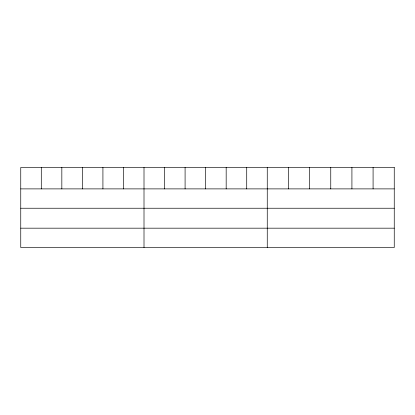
<?xml version="1.0" encoding="UTF-8"?>
<svg xmlns="http://www.w3.org/2000/svg" width="415" height="415" viewBox="0 0 415 415"><rect width="100%" height="100%" fill="white"/><g stroke="black" fill="none" stroke-linecap="round" stroke-linejoin="round"><path stroke-width="0.62" d="M20.75 188.887L394.25 188.887M20.75 208.237L394.25 208.237M20.75 228.177L394.25 228.177M373.085 167.473L373.085 188.887M351.92 167.473L351.92 188.887M330.755 167.473L330.755 188.887M309.59 167.473L309.59 188.887M288.425 167.473L288.425 188.887M267.26 167.473L267.26 247.527M246.718 167.473L246.718 188.887M226.175 167.473L226.175 188.887M205.632 167.473L205.632 188.887M185.09 167.473L185.09 188.887M164.548 167.473L164.548 188.887M144.005 167.473L144.005 247.527M123.463 167.473L123.463 188.887M102.92 167.473L102.92 188.887M82.378 167.473L82.378 188.887M61.835 167.473L61.835 188.887M41.293 167.473L41.293 188.887M394.25 167.473L20.75 167.473L20.75 247.527L394.25 247.527L394.25 167.473"/></g></svg>
